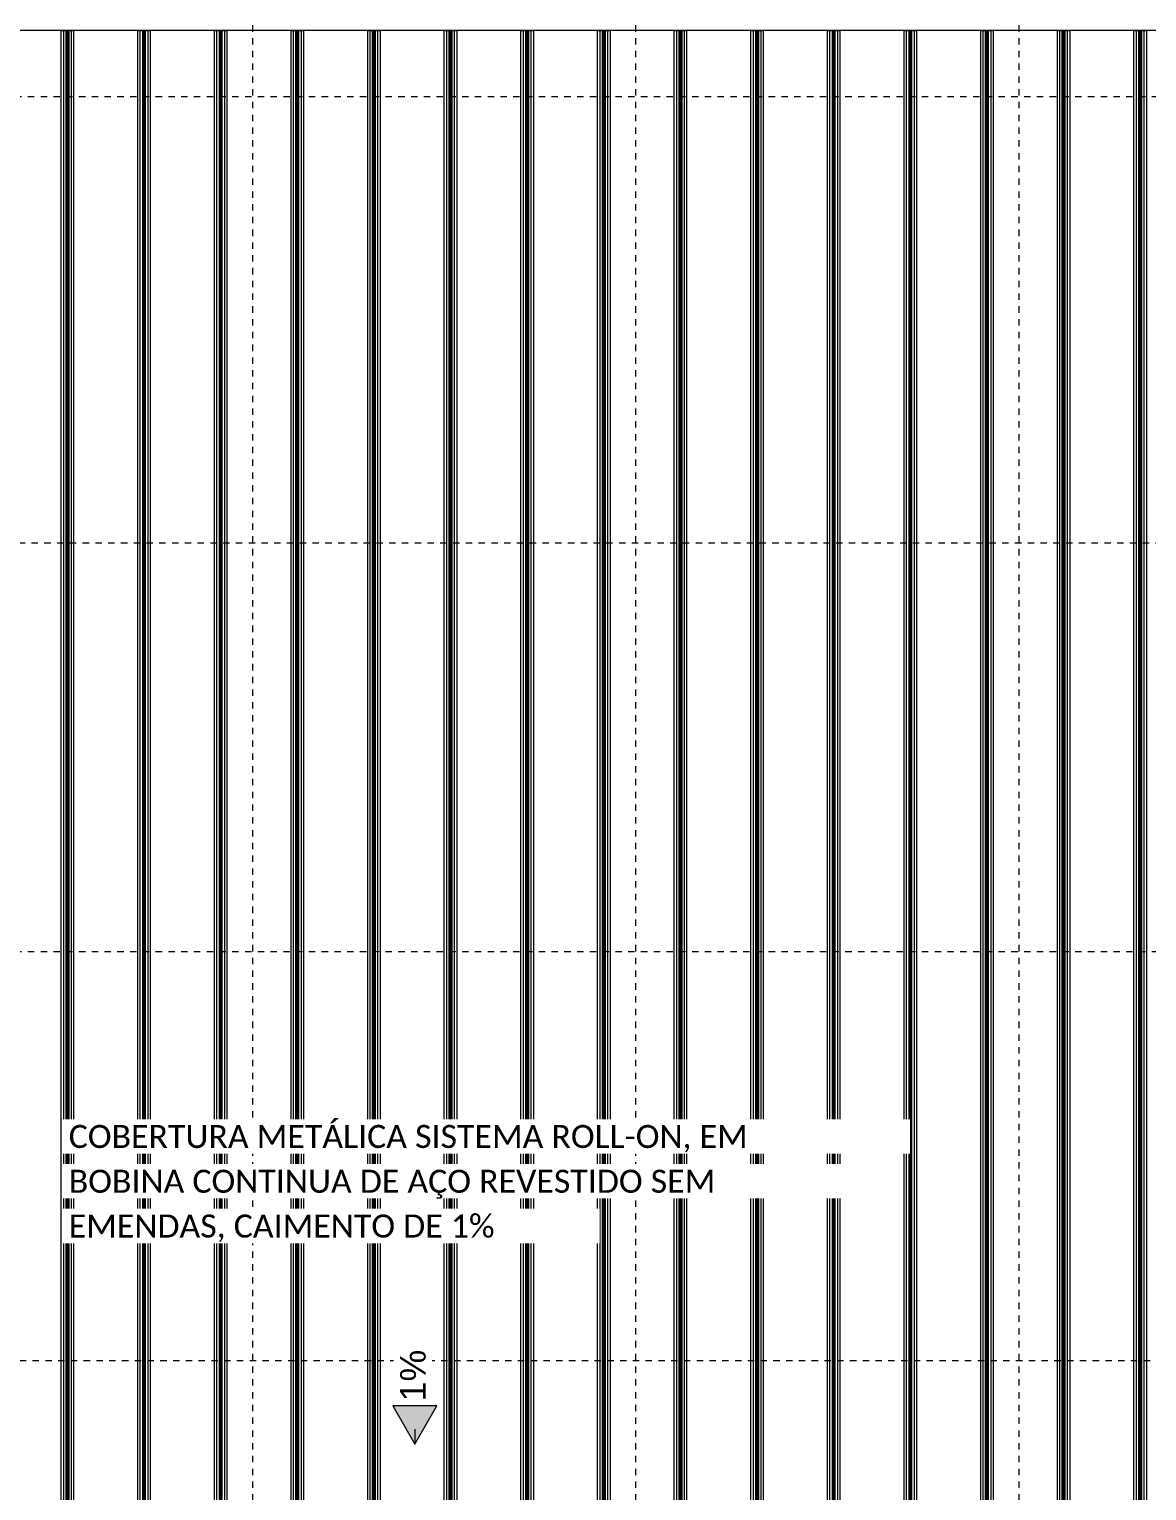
# Model space of a CAD drawing. Header units: metres. Extents: x -8 to 121, y -57 to 15.
# Drawn here: x 32.5 to 50, y -22.42 to 0.47 of the extents above; entities that cross this region are included whole.
import ezdxf

# ---------------------------------------------------------------- set-up
doc = ezdxf.new("R2010")
doc.units = ezdxf.units.M
doc.linetypes.add('Grid Line', pattern=[0.022225, 0.0127, -0.003175, 0.003175, -0.003175])
for name, color, linetype, lineweight in [('A-ANNO-KEYN', 7, 'Continuous', 5), ('A-GLAZ-CWMG', 7, 'Continuous', 5), ('A-ROOF', 7, 'Continuous', 9), ('A-WALL', 7, 'Continuous', 9), ('G-ANNO-DIMS-1', 7, 'Continuous', 9)]:
    doc.layers.add(name, color=color, linetype=linetype, lineweight=lineweight)
doc.layers.add('A-GLAZ-CWMG-1', color=7, linetype='Continuous', lineweight=5, true_color=0xe9e9e9)
doc.layers.add('S-GRID-1', color=9, linetype='Grid Line', lineweight=5, true_color=0x808080)
doc.styles.add('Arial', font='arial.ttf', dxfattribs={"height": 0.4})
doc.styles.add('Calibri', font='calibri.ttf', dxfattribs={"height": 0.36})

# ---------------------------------------------------------------- blocks, each defined once
blk = doc.blocks.new('Telhados 1 - Telhados 1-4018348-COBERTURA')
at = {"layer": 'A-ROOF'}
for p, q in [((33, 0.447), (33.039, 0.446)), ((33, -42.359), (33, 0.447)), ((33.039, 0.446), (33.077, 0.446)), ((33.039, -42.359), (33.039, 0.446)), ((33.077, 0.446), (33.091, 0.446)), ((33.077, -42.359), (33.077, 0.446)), ((33.091, -42.359), (33.091, 0.446)), ((33.109, 0.446), (33.123, 0.446)), ((33.109, -42.359), (33.109, 0.446)), ((33.123, 0.446), (33.161, 0.446)), ((33.123, -42.359), (33.123, 0.446)), ((33.161, 0.446), (33.2, 0.447)), ((33.161, -42.359), (33.161, 0.446)), ((33.2, -42.359), (33.2, 0.447)), ((34.2, 0.447), (34.239, 0.446)), ((34.2, -42.359), (34.2, 0.447)), ((34.239, 0.446), (34.277, 0.446)), ((34.239, -42.359), (34.239, 0.446)), ((34.277, 0.446), (34.291, 0.446)), ((34.277, -42.359), (34.277, 0.446)), ((34.291, -42.359), (34.291, 0.446)), ((34.309, 0.446), (34.323, 0.446)), ((34.309, -42.359), (34.309, 0.446)), ((34.323, 0.446), (34.361, 0.446)), ((34.323, -42.359), (34.323, 0.446)), ((34.361, 0.446), (34.4, 0.447)), ((34.361, -42.359), (34.361, 0.446)), ((34.4, -42.359), (34.4, 0.447)), ((35.4, 0.447), (35.439, 0.446)), ((35.4, -42.359), (35.4, 0.447)), ((35.439, 0.446), (35.477, 0.446)), ((35.439, -42.359), (35.439, 0.446)), ((35.477, 0.446), (35.491, 0.446)), ((35.477, -42.359), (35.477, 0.446)), ((35.491, -42.359), (35.491, 0.446)), ((35.509, 0.446), (35.523, 0.446)), ((35.509, -42.359), (35.509, 0.446)), ((35.523, 0.446), (35.561, 0.446)), ((35.523, -42.359), (35.523, 0.446)), ((35.561, 0.446), (35.6, 0.447)), ((35.561, -42.359), (35.561, 0.446)), ((35.6, -42.359), (35.6, 0.447)), ((36.6, 0.447), (36.639, 0.446)), ((36.6, -42.359), (36.6, 0.447)), ((36.639, 0.446), (36.677, 0.446)), ((36.639, -42.359), (36.639, 0.446)), ((36.677, 0.446), (36.691, 0.446)), ((36.677, -42.359), (36.677, 0.446)), ((36.691, -42.359), (36.691, 0.446)), ((36.709, 0.446), (36.723, 0.446)), ((36.709, -42.359), (36.709, 0.446)), ((36.723, 0.446), (36.761, 0.446)), ((36.723, -42.359), (36.723, 0.446)), ((36.761, 0.446), (36.8, 0.447)), ((36.761, -42.359), (36.761, 0.446)), ((36.8, -42.359), (36.8, 0.447)), ((37.8, 0.447), (37.839, 0.446)), ((37.8, -42.359), (37.8, 0.447)), ((37.839, 0.446), (37.877, 0.446)), ((37.839, -42.359), (37.839, 0.446)), ((37.877, 0.446), (37.891, 0.446)), ((37.877, -42.359), (37.877, 0.446)), ((37.891, -42.359), (37.891, 0.446)), ((37.909, 0.446), (37.923, 0.446)), ((37.909, -42.359), (37.909, 0.446)), ((37.923, 0.446), (37.961, 0.446)), ((37.923, -42.359), (37.923, 0.446)), ((37.961, 0.446), (38, 0.447)), ((37.961, -42.359), (37.961, 0.446)), ((38, -42.359), (38, 0.447)), ((39, 0.447), (39.039, 0.446)), ((39, -42.359), (39, 0.447)), ((39.039, 0.446), (39.077, 0.446)), ((39.039, -42.359), (39.039, 0.446)), ((39.077, 0.446), (39.091, 0.446)), ((39.077, -42.359), (39.077, 0.446)), ((39.091, -42.359), (39.091, 0.446)), ((39.109, 0.446), (39.123, 0.446)), ((39.109, -42.359), (39.109, 0.446)), ((39.123, 0.446), (39.161, 0.446)), ((39.123, -42.359), (39.123, 0.446)), ((39.161, 0.446), (39.2, 0.447)), ((39.161, -42.359), (39.161, 0.446)), ((39.2, -42.359), (39.2, 0.447)), ((40.2, 0.447), (40.239, 0.446)), ((40.2, -42.359), (40.2, 0.447)), ((40.239, 0.446), (40.277, 0.446)), ((40.239, -42.359), (40.239, 0.446)), ((40.277, 0.446), (40.291, 0.446)), ((40.277, -42.359), (40.277, 0.446)), ((40.291, -42.359), (40.291, 0.446)), ((40.309, 0.446), (40.323, 0.446)), ((40.309, -42.359), (40.309, 0.446)), ((40.323, 0.446), (40.361, 0.446)), ((40.323, -42.359), (40.323, 0.446)), ((40.361, 0.446), (40.4, 0.447)), ((40.361, -42.359), (40.361, 0.446)), ((40.4, -42.359), (40.4, 0.447)), ((41.4, 0.447), (41.439, 0.446)), ((41.4, -42.359), (41.4, 0.447)), ((41.439, 0.446), (41.477, 0.446)), ((41.439, -42.359), (41.439, 0.446)), ((41.477, 0.446), (41.491, 0.446)), ((41.477, -42.359), (41.477, 0.446)), ((41.491, -42.359), (41.491, 0.446)), ((41.509, 0.446), (41.523, 0.446)), ((41.509, -42.359), (41.509, 0.446)), ((41.523, 0.446), (41.561, 0.446)), ((41.523, -42.359), (41.523, 0.446)), ((41.561, 0.446), (41.6, 0.447)), ((41.561, -42.359), (41.561, 0.446)), ((41.6, -42.359), (41.6, 0.447)), ((42.6, 0.447), (42.639, 0.446)), ((42.6, -42.359), (42.6, 0.447)), ((42.639, 0.446), (42.677, 0.446)), ((42.639, -42.359), (42.639, 0.446)), ((42.677, 0.446), (42.691, 0.446)), ((42.677, -42.359), (42.677, 0.446)), ((42.691, -42.359), (42.691, 0.446)), ((42.709, 0.446), (42.723, 0.446)), ((42.709, -42.359), (42.709, 0.446)), ((42.723, 0.446), (42.761, 0.446)), ((42.723, -42.359), (42.723, 0.446)), ((42.761, 0.446), (42.8, 0.447)), ((42.761, -42.359), (42.761, 0.446)), ((42.8, -42.359), (42.8, 0.447)), ((43.8, 0.447), (43.839, 0.446)), ((43.8, -42.359), (43.8, 0.447)), ((43.839, 0.446), (43.877, 0.446)), ((43.839, -42.359), (43.839, 0.446)), ((43.877, 0.446), (43.891, 0.446)), ((43.877, -42.359), (43.877, 0.446)), ((43.891, -42.359), (43.891, 0.446)), ((43.909, 0.446), (43.923, 0.446)), ((43.909, -42.359), (43.909, 0.446)), ((43.923, 0.446), (43.961, 0.446)), ((43.923, -42.359), (43.923, 0.446)), ((43.961, 0.446), (44, 0.447)), ((43.961, -42.359), (43.961, 0.446)), ((44, -42.359), (44, 0.447)), ((45, 0.447), (45.039, 0.446)), ((45, -42.359), (45, 0.447)), ((45.039, 0.446), (45.077, 0.446)), ((45.039, -42.359), (45.039, 0.446)), ((45.077, 0.446), (45.091, 0.446)), ((45.077, -42.359), (45.077, 0.446)), ((45.091, -42.359), (45.091, 0.446)), ((45.109, 0.446), (45.123, 0.446)), ((45.109, -42.359), (45.109, 0.446)), ((45.123, 0.446), (45.161, 0.446)), ((45.123, -42.359), (45.123, 0.446)), ((45.161, 0.446), (45.2, 0.447)), ((45.161, -42.359), (45.161, 0.446)), ((45.2, -42.359), (45.2, 0.447)), ((46.2, 0.447), (46.239, 0.446)), ((46.2, -42.359), (46.2, 0.447)), ((46.239, 0.446), (46.277, 0.446)), ((46.239, -42.359), (46.239, 0.446)), ((46.277, 0.446), (46.291, 0.446)), ((46.277, -42.359), (46.277, 0.446)), ((46.291, -42.359), (46.291, 0.446)), ((46.309, 0.446), (46.323, 0.446)), ((46.309, -42.359), (46.309, 0.446)), ((46.323, 0.446), (46.361, 0.446)), ((46.323, -42.359), (46.323, 0.446)), ((46.361, 0.446), (46.4, 0.447)), ((46.361, -42.359), (46.361, 0.446)), ((46.4, -42.359), (46.4, 0.447)), ((47.4, 0.447), (47.439, 0.446)), ((47.4, -42.359), (47.4, 0.447)), ((47.439, 0.446), (47.477, 0.446)), ((47.439, -42.359), (47.439, 0.446)), ((47.477, 0.446), (47.491, 0.446)), ((47.477, -42.359), (47.477, 0.446)), ((47.491, -42.359), (47.491, 0.446)), ((47.509, 0.446), (47.523, 0.446)), ((47.509, -42.359), (47.509, 0.446)), ((47.523, 0.446), (47.561, 0.446)), ((47.523, -42.359), (47.523, 0.446)), ((47.561, 0.446), (47.6, 0.447)), ((47.561, -42.359), (47.561, 0.446)), ((47.6, -42.359), (47.6, 0.447)), ((48.6, 0.447), (48.639, 0.446)), ((48.6, -42.359), (48.6, 0.447)), ((48.639, 0.446), (48.677, 0.446)), ((48.639, -42.359), (48.639, 0.446)), ((48.677, 0.446), (48.691, 0.446)), ((48.677, -42.359), (48.677, 0.446)), ((48.691, -42.359), (48.691, 0.446)), ((48.709, 0.446), (48.723, 0.446)), ((48.709, -42.359), (48.709, 0.446)), ((48.723, 0.446), (48.761, 0.446)), ((48.723, -42.359), (48.723, 0.446)), ((48.761, 0.446), (48.8, 0.447)), ((48.761, -42.359), (48.761, 0.446)), ((48.8, -42.359), (48.8, 0.447)), ((49.8, 0.447), (49.839, 0.446)), ((49.8, -42.359), (49.8, 0.447)), ((49.839, 0.446), (49.877, 0.446)), ((49.839, -42.359), (49.839, 0.446)), ((49.877, 0.446), (49.891, 0.446)), ((49.877, -42.359), (49.877, 0.446)), ((49.891, -42.359), (49.891, 0.446)), ((49.909, 0.446), (49.923, 0.446)), ((49.909, -42.359), (49.909, 0.446)), ((49.923, 0.446), (49.961, 0.446)), ((49.923, -42.359), (49.923, 0.446)), ((49.961, 0.446), (50, 0.447)), ((49.961, -42.359), (49.961, 0.446)), ((50, -42.359), (50, 0.447))]:
    blk.add_line(p, q, dxfattribs=at)
for centre, major_axis, start_param, end_param in [((32.5, 0.442), (0.708, 0), 0.786486, 1.196147), ((33.1, 0.446), (0.0159, 0), 4.074595, 5.350183), ((33.7, 0.442), (0.708, 0), 1.945627, 2.353822), ((33.7, 0.442), (0.708, 0), 0.786486, 1.196147), ((34.3, 0.446), (0.0159, 0), 4.074595, 5.350183), ((34.9, 0.442), (0.708, 0), 1.945627, 2.353822), ((34.9, 0.442), (0.708, 0), 0.786486, 1.196147), ((35.5, 0.446), (0.0159, 0), 4.074595, 5.350183), ((36.1, 0.442), (0.708, 0), 1.945627, 2.353822), ((36.1, 0.442), (0.708, 0), 0.786486, 1.196147), ((36.7, 0.446), (0.0159, 0), 4.074595, 5.350183), ((37.3, 0.442), (0.708, 0), 1.945627, 2.353822), ((37.3, 0.442), (0.708, 0), 0.786486, 1.196147), ((37.9, 0.446), (0.0159, 0), 4.074595, 5.350183), ((38.5, 0.442), (0.708, 0), 1.945627, 2.353822), ((38.5, 0.442), (0.708, 0), 0.786486, 1.196147), ((39.1, 0.446), (0.0159, 0), 4.074595, 5.350183), ((39.7, 0.442), (0.708, 0), 1.945627, 2.353822), ((39.7, 0.442), (0.708, 0), 0.786486, 1.196147), ((40.3, 0.446), (0.0159, 0), 4.074595, 5.350183), ((40.9, 0.442), (0.708, 0), 1.945627, 2.353822), ((40.9, 0.442), (0.708, 0), 0.786486, 1.196147), ((41.5, 0.446), (0.0159, 0), 4.074595, 5.350183), ((42.1, 0.442), (0.708, 0), 1.945627, 2.353822), ((42.1, 0.442), (0.708, 0), 0.786486, 1.196147), ((42.7, 0.446), (0.0159, 0), 4.074595, 5.350183), ((43.3, 0.442), (0.708, 0), 1.945627, 2.353822), ((43.3, 0.442), (0.708, 0), 0.786486, 1.196147), ((43.9, 0.446), (0.0159, 0), 4.074595, 5.350183), ((44.5, 0.442), (0.708, 0), 1.945627, 2.353822), ((44.5, 0.442), (0.708, 0), 0.786486, 1.196147), ((45.1, 0.446), (0.0159, 0), 4.074595, 5.350183), ((45.7, 0.442), (0.708, 0), 1.945627, 2.353822), ((45.7, 0.442), (0.708, 0), 0.786486, 1.196147), ((46.3, 0.446), (0.0159, 0), 4.074595, 5.350183), ((46.9, 0.442), (0.708, 0), 1.945627, 2.353822), ((46.9, 0.442), (0.708, 0), 0.786486, 1.196147), ((47.5, 0.446), (0.0159, 0), 4.074595, 5.350183), ((48.1, 0.442), (0.708, 0), 1.945627, 2.353822), ((48.1, 0.442), (0.708, 0), 0.786486, 1.196147), ((48.7, 0.446), (0.0159, 0), 4.074595, 5.350183), ((49.3, 0.442), (0.708, 0), 1.945627, 2.353822), ((49.3, 0.442), (0.708, 0), 0.786486, 1.196147), ((49.9, 0.446), (0.0159, 0), 4.074595, 5.350183)]:
    blk.add_ellipse(centre, major_axis=major_axis, ratio=0.010001, start_param=start_param, end_param=end_param, dxfattribs=at)
blk = doc.blocks.new('Rectangular Mullion - Perfil C 200 RETO-4760855-COBERTURA')
at = {"layer": 'A-GLAZ-CWMG-1'}
h = blk.add_hatch(color=256, dxfattribs=at)
h.paths.add_polyline_path([(76.302, 0.446), (76.47, 0.448), (76.298, 0.446)])
h.paths.add_polyline_path([(77.502, 0.446), (77.709, 0.448), (77.498, 0.446)])
h.paths.add_polyline_path([(73.902, 0.446), (73.925, 0.448), (73.898, 0.446)])
h.paths.add_polyline_path([(70.302, 0.446), (70.457, 0.448), (70.298, 0.446)])
h.paths.add_polyline_path([(72.702, 0.446), (72.947, 0.448), (72.698, 0.446)])
h.paths.add_polyline_path([(64.302, 0.446), (64.387, 0.448), (64.298, 0.446)])
h.paths.add_polyline_path([(66.702, 0.446), (66.947, 0.448), (66.698, 0.446)])
h.paths.add_polyline_path([(65.502, 0.446), (65.67, 0.448), (65.498, 0.446)])
h.paths.add_polyline_path([(63.102, 0.446), (63.086, 0.448), (63.098, 0.446)])
h.paths.add_polyline_path([(55.902, 0.446), (56.147, 0.448), (55.898, 0.446)])
h.paths.add_polyline_path([(57.102, 0.446), (57.347, 0.448), (57.098, 0.446)])
h.paths.add_polyline_path([(52.302, 0.446), (52.547, 0.448), (52.298, 0.446)])
h.paths.add_polyline_path([(47.502, 0.446), (47.747, 0.448), (47.498, 0.446)])
h.paths.add_polyline_path([(45.102, 0.446), (45.27, 0.448), (45.098, 0.446)])
h.paths.add_polyline_path([(39.102, 0.446), (39.24, 0.448), (39.098, 0.446)])
h.paths.add_polyline_path([(36.702, 0.446), (36.947, 0.448), (36.698, 0.446)])
h.paths.add_polyline_path([(40.302, 0.446), (40.47, 0.448), (40.298, 0.446)])
h.paths.add_polyline_path([(34.302, 0.446), (34.47, 0.448), (34.298, 0.446)])
h.paths.add_polyline_path([(31.902, 0.446), (32.147, 0.448), (31.898, 0.446)])
h.paths.add_polyline_path([(30.702, 0.446), (30.947, 0.448), (30.698, 0.446)])
h.paths.add_polyline_path([(27.102, 0.446), (27.101, 0.448), (27.101, 0.446)])
h.paths.add_polyline_path([(25.902, 0.446), (26.147, 0.448), (25.898, 0.446)])
h.paths.add_polyline_path([(29.502, 0.446), (29.67, 0.448), (29.498, 0.446)])
h.paths.add_polyline_path([(22.302, 0.446), (22.331, 0.448), (22.298, 0.446)])
h.paths.add_polyline_path([(24.702, 0.446), (24.87, 0.448), (24.698, 0.446)])
h.paths.add_polyline_path([(19.902, 0.446), (20.147, 0.448), (19.898, 0.446)])
h.paths.add_polyline_path([(15.102, 0.446), (15.347, 0.448), (15.098, 0.446)])
h.paths.add_polyline_path([(13.902, 0.446), (14.07, 0.448), (13.898, 0.446)])
h.paths.add_polyline_path([(16.302, 0.446), (16.547, 0.448), (16.298, 0.446)])
h.paths.add_polyline_path([(18.702, 0.446), (18.863, 0.448), (18.698, 0.446)])
h.paths.add_polyline_path([(10.302, 0.446), (10.547, 0.448), (10.298, 0.446)])
h.paths.add_polyline_path([(12.702, 0.446), (12.793, 0.448), (12.698, 0.446)])
h.paths.add_polyline_path([(78.387, 0.447), (78.387, 0.448), (78.35, 0.447)])
h.paths.add_polyline_path([(65.254, 0.448), (65.254, 0.448), (65.33, 0.448)])

msp = doc.modelspace()

# ---------------------------------------------------------------- linework, layer by layer
at = {"layer": 'A-WALL'}
msp.add_line((78.5866, 0.4483), (-0.5866, 0.4483), dxfattribs=at)
at = {"layer": 'G-ANNO-DIMS-1'}
msp.add_line((38.5387, -21.451), (38.5387, -21.688), dxfattribs=at)
at = {"layer": 'S-GRID-1'}
for p, q in [((36, -52.97), (36, 12.9494)), ((42, -52.97), (42, 12.9494)), ((48, -52.97), (48, 12.9494)), ((94.379, -0.59), (-5.3958, -0.59)), ((78.6361, -7.58), (-5.3958, -7.58)), ((94.379, -13.98), (-5.3958, -13.98)), ((79.652, -20.38), (-5.3958, -20.38))]:
    msp.add_line(p, q, dxfattribs=at)

# ---------------------------------------------------------------- block references
at = {"layer": 'A-GLAZ-CWMG'}
msp.add_blockref('Rectangular Mullion - Perfil C 200 RETO-4760855-COBERTURA', (0, 0), dxfattribs=at)
at = {"layer": 'A-ROOF'}
msp.add_blockref('Telhados 1 - Telhados 1-4018348-COBERTURA', (0, 0), dxfattribs=at)

# ---------------------------------------------------------------- next in the draw order: texts
at = {"layer": 'A-ANNO-KEYN', "char_height": 0.36, "attachment_point": 1, "style": 'Calibri', "bg_fill": 3, "box_fill_scale": 1.25, "bg_fill_color": 256, "bg_fill_true_color": 13158600, "bg_fill_transparency": 0}
for s, insert, width in [('COBERTURA METÁLICA SISTEMA ROLL-ON, EM', (33.1181, -16.6884), 13.08354), ('BOBINA CONTINUA DE AÇO REVESTIDO SEM', (33.1181, -17.3895), 12.44219), ('EMENDAS, CAIMENTO DE 1%', (33.1181, -18.0907), 8.225314)]:
    msp.add_mtext(s, dxfattribs=dict(at, insert=insert, width=width))
at = {"layer": 'G-ANNO-DIMS-1', "insert": (38.3077, -21.015), "char_height": 0.4, "width": 0.964717, "attachment_point": 1, "rotation": 90, "line_spacing_factor": 0.941778, "style": 'Arial', "bg_fill": 3, "box_fill_scale": 1.25, "bg_fill_color": 256, "bg_fill_true_color": 13158600, "bg_fill_transparency": 0}
msp.add_mtext('1%', dxfattribs=at)

# ---------------------------------------------------------------- next in the draw order: hatches: boundary and pattern name
at = {"layer": 'G-ANNO-DIMS-1'}
msp.add_hatch(color=256, dxfattribs=at).paths.add_polyline_path([(38.5387, -21.688), (38.8851, -21.088), (38.1923, -21.088)])

# ---------------------------------------------------------------- next in the draw order: linework, layer by layer
for p, q in [((38.8851, -21.088), (38.1923, -21.088)), ((38.1923, -21.088), (38.5387, -21.688)), ((38.5387, -21.688), (38.8851, -21.088))]:
    msp.add_line(p, q, dxfattribs=at)

doc.saveas('drawing.dxf')
